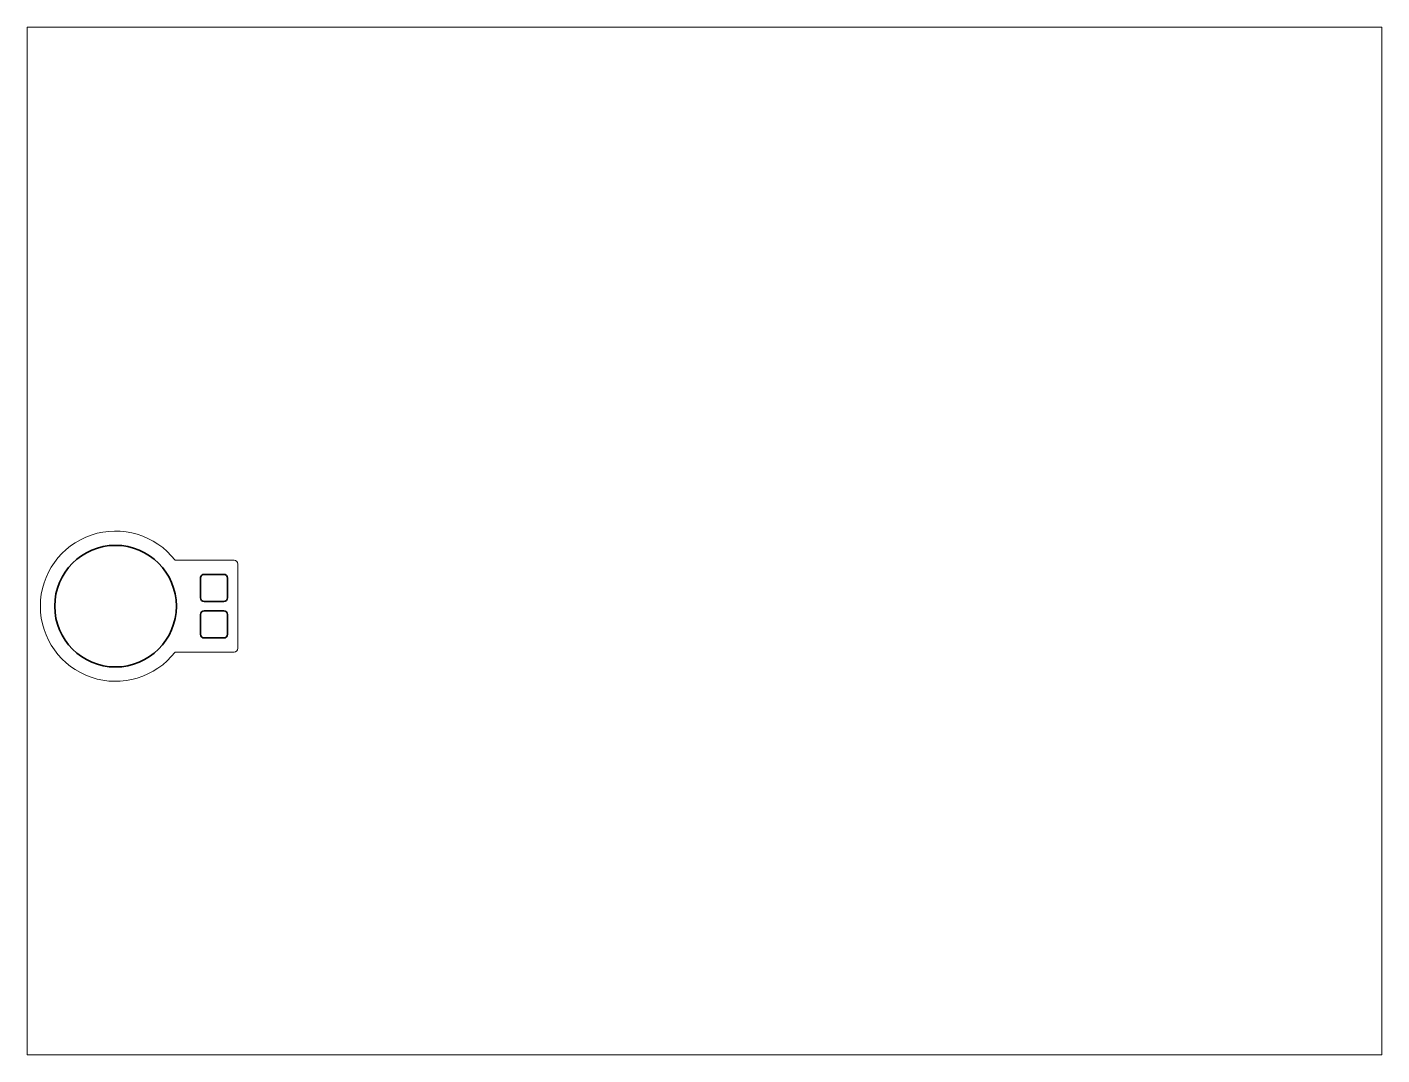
# Paper-space layout 'Layout1' of a CAD drawing. Header units: millimetres. Extents: x 26 to 231, y 20 to 176.
# The model-space entities are those that its viewports show. They can reach past a viewport. Long polylines and large blocks are cut down to what shows.
import ezdxf

# ---------------------------------------------------------------- set-up
doc = ezdxf.new("R2010")
doc.units = ezdxf.units.MM
doc.layers.get('0').update_dxf_attribs({"lineweight": 9})

msp = doc.modelspace()

# ---------------------------------------------------------------- linework, layer by layer
for p, q in [((6450.17, 730.94), (6418.63, 730.94)), ((6452.17, 683.94), (6452.17, 728.94)), ((6418.63, 681.94), (6450.17, 681.94))]:
    msp.add_line(p, q)
at = {"lineweight": 35, "ltscale": 0.2625}
for p, q in [((6432.17, 710.94), (6432.17, 721.44)), ((6434.17, 723.44), (6444.67, 723.44)), ((6446.67, 721.44), (6446.67, 710.94)), ((6444.67, 708.94), (6434.17, 708.94)), ((6434.17, 703.94), (6444.67, 703.94)), ((6432.17, 691.44), (6432.17, 701.94)), ((6446.67, 701.94), (6446.67, 691.44)), ((6444.67, 689.44), (6434.17, 689.44))]:
    msp.add_line(p, q, dxfattribs=at)
at = {"lineweight": 35}
msp.add_circle((6386.82, 706.44), 32.5, dxfattribs=at)
for centre, radius, start, end in [((6386.82, 706.44), 40.15, 37.60481, 322.39519), ((6450.17, 728.94), 2, 0, 90), ((6450.17, 683.94), 2, 270, 0)]:
    msp.add_arc(centre, radius, start, end)
for centre, start, end in [((6434.17, 721.44), 90, 180.00001), ((6444.67, 721.44), 360, 90), ((6434.17, 710.94), 180.00001, 270), ((6444.67, 710.94), 270, 0), ((6434.17, 701.94), 90, 179.99999), ((6444.67, 701.94), 360, 90), ((6434.17, 691.44), 180.00001, 270), ((6444.67, 691.44), 270, 0)]:
    msp.add_arc(centre, 2, start, end, dxfattribs=at)

psp = doc.layouts.get("Layout1")

# ---------------------------------------------------------------- viewports
at = {"layer": '0'}
psp.add_viewport(center=(128.5, 97.5), size=(205.6, 156), view_center_point=(6701.46, 741.26), view_height=549.1727, dxfattribs=at)

doc.saveas('drawing.dxf')
